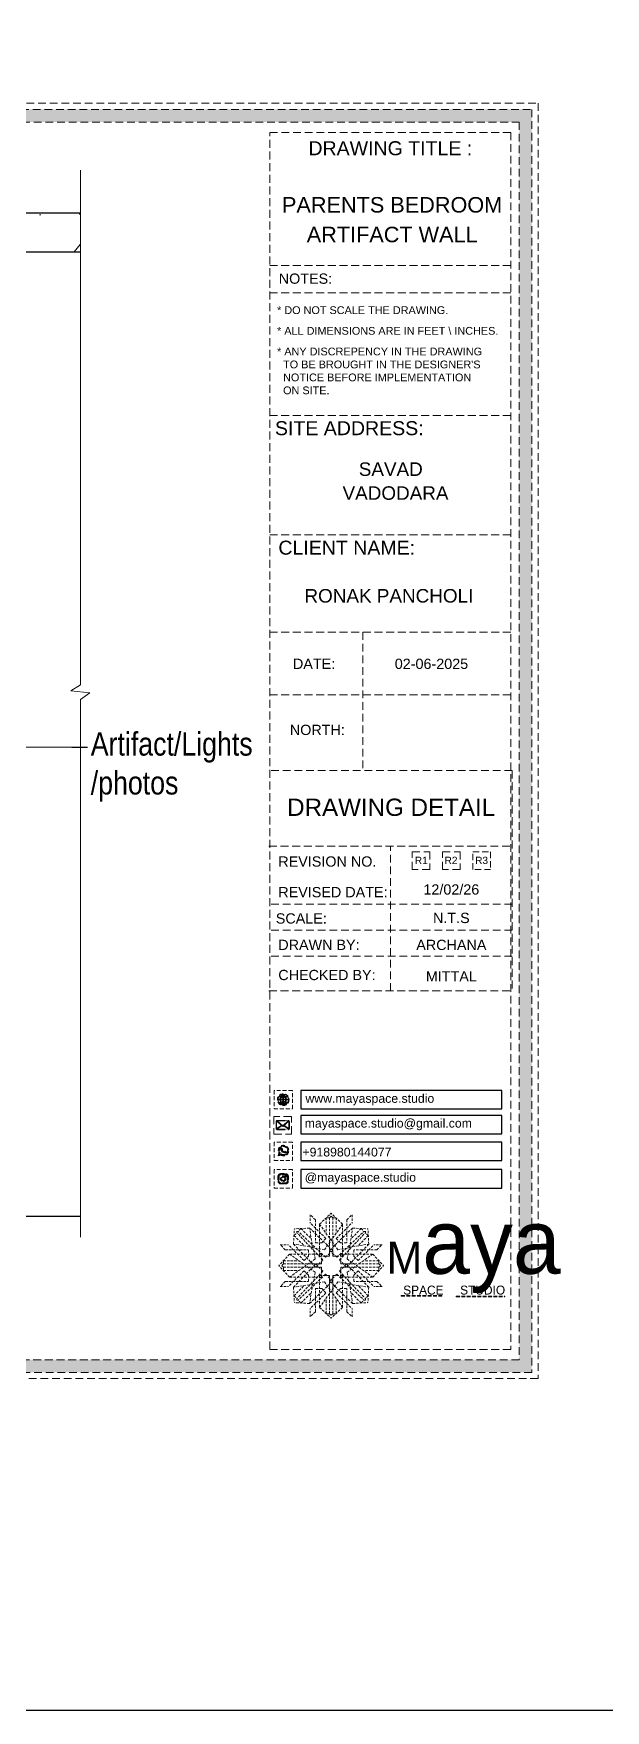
# Model space of a CAD drawing. Header units: millimetres. Extents: x 56222 to 3066687, y -650199 to -121287.
# Drawn here: x 134449.2 to 134522.8, y -184087.1 to -183871.5 of the extents above; entities that cross this region are included whole.
import ezdxf
from ezdxf import colors
from ezdxf.entities.mleader import LeaderData, LeaderLine
from ezdxf.enums import TextEntityAlignment as Align
from ezdxf.math import Vec2, Vec3

# ---------------------------------------------------------------- set-up
doc = ezdxf.new("R2010")
doc.units = ezdxf.units.MM
doc.header["$MEASUREMENT"] = 0
doc.linetypes.add('DASHEDX2', pattern=[1.5, 1, -0.5])
for name, color, linetype, lineweight in [('Dimension', 10, 'DASHEDX2', 20), ('FURNITURE-1', 252, 'Continuous', 13), ('NAME PLATE', 7, 'Continuous', 25), ('SECTION ( SLAB PLine )', 104, 'Continuous', 30), ('Text', 7, 'Continuous', 15), ('XX~SLAB ( BEAM )~ ( DIM )', 7, 'Continuous', 9)]:
    doc.layers.add(name, color=color, linetype=linetype, lineweight=lineweight)
doc.styles.add('Arial', font='arial.ttf')
doc.styles.get("Standard").update_dxf_attribs({"font": 'arial.ttf', "height": 6})
doc.styles.add('style4', font='ARIALN.TTF')

# ---------------------------------------------------------------- blocks, each defined once
blk = doc.blocks.new('FSFSF')
at = {"color": 42, "lineweight": 5, "true_color": 0xe0ac11}
for p, q in [((28593.19, 131.45), (28593.54, 137.71)), ((28599.8, 138.06), (28593.54, 137.71)), ((28596.24, 137.86), (28595.12, 136.69)), ((28596.24, 137.86), (28600.47, 133.65)), ((28601.03, 130), (28599.8, 138.06)), ((28599.8, 138.05), (28608.58, 129.56)), ((28600.03, 143.51), (28600.03, 140.16)), ((28602.15, 141.41), (28600.03, 143.51)), ((28606.47, 133.76), (28600.03, 140.16)), ((28602.15, 141.41), (28602.15, 131.95)), ((28603.86, 139.69), (28608.58, 144.08)), ((28603.86, 126.58), (28603.86, 139.69)), ((28603.86, 139.69), (28608.58, 133.02)), ((28607.9, 142.22), (28606.58, 142.22)), ((28606.58, 142.22), (28606.58, 135.84)), ((28607.9, 142.22), (28608.58, 142.85)), ((28607.9, 142.22), (28607.9, 126.58)), ((28613.31, 139.69), (28608.58, 144.08)), ((28609.27, 142.22), (28608.59, 142.85)), ((28613.31, 139.69), (28608.59, 133.02)), ((28617.37, 138.05), (28608.59, 129.56)), ((28609.27, 142.22), (28609.27, 126.58)), ((28609.27, 142.22), (28610.59, 142.22)), ((28610.59, 142.22), (28610.59, 135.84)), ((28610.7, 133.76), (28617.14, 140.16)), ((28613.31, 126.58), (28613.31, 139.69)), ((28615.02, 141.41), (28617.14, 143.51)), ((28615.02, 141.41), (28615.02, 131.95)), ((28616.14, 130), (28617.37, 138.06)), ((28620.93, 137.86), (28616.7, 133.65)), ((28617.14, 143.51), (28617.14, 140.16)), ((28617.37, 138.06), (28623.63, 137.71)), ((28620.93, 137.86), (28622.05, 136.69)), ((28624, 131.45), (28623.65, 137.71)), ((28587.73, 131.22), (28591.08, 131.22)), ((28589.84, 129.1), (28587.73, 131.22)), ((28597.49, 124.78), (28591.08, 131.22)), ((28593.19, 131.45), (28601.69, 122.67)), ((28601.25, 130.22), (28593.19, 131.45)), ((28593.39, 135), (28594.56, 136.12)), ((28593.39, 135), (28597.6, 130.78)), ((28595.12, 136.69), (28594.53, 136.69)), ((28594.56, 136.12), (28594.56, 136.71)), ((28605.17, 124.98), (28594.56, 136.12)), ((28606.27, 126.08), (28595.12, 136.69)), ((28604.75, 131.95), (28602.15, 131.95)), ((28606.47, 133.76), (28604.75, 131.95)), ((28605.86, 129.18), (28608.58, 133.02)), ((28611.31, 129.18), (28608.59, 133.02)), ((28610.7, 133.76), (28612.42, 131.95)), ((28610.9, 126.08), (28622.05, 136.69)), ((28612.02, 124.98), (28622.62, 136.12)), ((28612.42, 131.95), (28615.02, 131.95)), ((28623.99, 131.45), (28615.5, 122.67)), ((28615.94, 130.22), (28624, 131.45)), ((28623.8, 135), (28619.59, 130.78)), ((28619.7, 124.78), (28626.1, 131.22)), ((28622.05, 136.69), (28622.64, 136.69)), ((28622.62, 136.12), (28622.62, 136.71)), ((28623.8, 135), (28622.62, 136.12)), ((28629.45, 131.22), (28626.1, 131.22)), ((28627.34, 129.1), (28629.45, 131.22)), ((28591.56, 127.39), (28587.17, 122.66)), ((28589.03, 123.35), (28589.03, 124.67)), ((28589.03, 124.67), (28595.4, 124.67)), ((28589.84, 129.1), (28599.29, 129.1)), ((28604.66, 127.39), (28591.56, 127.39)), ((28591.56, 127.39), (28598.23, 122.67)), ((28597.49, 124.78), (28599.29, 126.5)), ((28602.07, 125.39), (28598.23, 122.67)), ((28599.29, 126.5), (28599.29, 129.1)), ((28605.86, 129.18), (28601.03, 130)), ((28602.07, 125.39), (28601.25, 130.22)), ((28605.17, 124.98), (28602.97, 122.67)), ((28603.68, 126.54), (28603.68, 127.39)), ((28604.66, 126.54), (28603.68, 126.54)), ((28604.71, 127.57), (28603.86, 127.57)), ((28607.9, 126.58), (28603.86, 126.58)), ((28604.66, 123.35), (28604.66, 127.39)), ((28604.7, 126.58), (28604.71, 127.57)), ((28606.27, 126.08), (28608.58, 128.27)), ((28607.9, 128.92), (28608.58, 129.56)), ((28607.9, 128.92), (28608.58, 128.27)), ((28609.27, 128.92), (28608.59, 129.56)), ((28609.27, 128.92), (28608.59, 128.27)), ((28610.9, 126.08), (28608.59, 128.27)), ((28609.27, 126.58), (28613.31, 126.58)), ((28611.31, 129.18), (28616.14, 130)), ((28612.02, 124.98), (28614.21, 122.67)), ((28612.46, 126.58), (28612.46, 127.57)), ((28612.46, 127.57), (28613.31, 127.57)), ((28612.52, 123.35), (28612.52, 127.39)), ((28612.52, 127.39), (28625.63, 127.39)), ((28612.52, 126.54), (28613.51, 126.54)), ((28613.51, 126.54), (28613.51, 127.39)), ((28615.12, 125.39), (28615.94, 130.22)), ((28615.12, 125.39), (28618.96, 122.67)), ((28627.34, 129.1), (28617.89, 129.1)), ((28617.89, 126.5), (28617.89, 129.1)), ((28619.7, 124.78), (28617.89, 126.5)), ((28625.63, 127.39), (28618.96, 122.67)), ((28628.16, 124.67), (28621.78, 124.67)), ((28625.63, 127.39), (28630.02, 122.66)), ((28628.16, 123.35), (28628.16, 124.67)), ((28591.56, 117.94), (28587.17, 122.66)), ((28589.03, 123.35), (28588.4, 122.67)), ((28589.03, 121.98), (28588.4, 122.65)), ((28589.03, 123.35), (28604.66, 123.35)), ((28589.03, 121.98), (28604.66, 121.98)), ((28589.03, 121.98), (28589.03, 120.66)), ((28589.03, 120.66), (28595.4, 120.66)), ((28597.49, 120.54), (28591.08, 114.11)), ((28591.56, 117.94), (28598.23, 122.65)), ((28604.66, 117.94), (28591.56, 117.94)), ((28593.19, 113.88), (28601.69, 122.65)), ((28605.17, 120.35), (28594.56, 109.2)), ((28606.27, 119.15), (28595.12, 108.54)), ((28597.49, 120.54), (28599.29, 118.83)), ((28602.07, 119.94), (28598.23, 122.65)), ((28599.29, 118.83), (28599.29, 116.23)), ((28602.07, 119.94), (28601.25, 115.1)), ((28602.33, 123.35), (28601.69, 122.67)), ((28602.33, 121.98), (28601.69, 122.65)), ((28602.33, 123.35), (28602.97, 122.67)), ((28602.33, 121.98), (28602.97, 122.65)), ((28605.17, 120.35), (28602.97, 122.65)), ((28604.66, 118.78), (28603.68, 118.78)), ((28603.68, 118.78), (28603.68, 117.94)), ((28607.9, 118.65), (28603.86, 118.65)), ((28603.86, 118.65), (28603.86, 105.54)), ((28604.71, 117.66), (28603.86, 117.66)), ((28604.66, 121.98), (28604.66, 117.94)), ((28604.7, 118.65), (28604.71, 117.66)), ((28606.27, 119.15), (28608.58, 116.96)), ((28607.9, 103.01), (28607.9, 118.65)), ((28607.9, 116.31), (28608.58, 116.96)), ((28610.9, 119.15), (28608.59, 116.96)), ((28609.27, 116.31), (28608.59, 116.96)), ((28609.27, 118.65), (28613.31, 118.65)), ((28609.27, 103.01), (28609.27, 118.65)), ((28610.9, 119.15), (28622.05, 108.54)), ((28612.02, 120.35), (28614.21, 122.65)), ((28612.02, 120.35), (28622.62, 109.2)), ((28612.46, 118.65), (28612.46, 117.66)), ((28612.46, 117.66), (28613.31, 117.66)), ((28628.16, 123.35), (28612.52, 123.35)), ((28612.52, 121.98), (28612.52, 117.94)), ((28628.16, 121.98), (28612.52, 121.98)), ((28612.52, 118.78), (28613.51, 118.78)), ((28612.52, 117.94), (28625.63, 117.94)), ((28613.31, 118.65), (28613.31, 105.54)), ((28613.51, 118.78), (28613.51, 117.94)), ((28614.85, 123.35), (28614.21, 122.67)), ((28614.85, 121.98), (28614.21, 122.65)), ((28614.85, 123.35), (28615.5, 122.67)), ((28614.85, 121.98), (28615.5, 122.65)), ((28615.12, 119.94), (28618.96, 122.65)), ((28615.12, 119.94), (28615.94, 115.1)), ((28623.99, 113.88), (28615.5, 122.65)), ((28619.7, 120.54), (28617.89, 118.83)), ((28617.89, 118.83), (28617.89, 116.23)), ((28625.63, 117.94), (28618.96, 122.65)), ((28619.7, 120.54), (28626.1, 114.11)), ((28628.16, 120.66), (28621.78, 120.66)), ((28625.63, 117.94), (28630.02, 122.66)), ((28628.16, 123.35), (28628.78, 122.67)), ((28628.16, 121.98), (28628.78, 122.65)), ((28628.16, 121.98), (28628.16, 120.66)), ((28589.84, 116.23), (28587.73, 114.11)), ((28587.73, 114.11), (28591.08, 114.11)), ((28589.84, 116.23), (28599.29, 116.23)), ((28601.25, 115.1), (28593.19, 113.87)), ((28593.19, 113.87), (28593.54, 107.62)), ((28593.39, 110.32), (28597.6, 114.55)), ((28593.39, 110.32), (28594.56, 109.2)), ((28596.24, 107.37), (28600.47, 111.58)), ((28599.8, 107.17), (28608.58, 115.67)), ((28601.03, 115.23), (28599.8, 107.17)), ((28606.47, 111.47), (28600.03, 105.07)), ((28605.86, 116.05), (28601.03, 115.23)), ((28602.15, 103.82), (28602.15, 113.27)), ((28604.75, 113.27), (28602.15, 113.27)), ((28603.86, 105.54), (28608.58, 112.21)), ((28606.47, 111.47), (28604.75, 113.27)), ((28605.86, 116.05), (28608.58, 112.21)), ((28607.9, 116.31), (28608.58, 115.67)), ((28609.27, 116.31), (28608.59, 115.67)), ((28611.31, 116.05), (28608.59, 112.21)), ((28617.37, 107.17), (28608.59, 115.67)), ((28613.31, 105.54), (28608.59, 112.21)), ((28610.7, 111.47), (28612.42, 113.27)), ((28610.7, 111.47), (28617.14, 105.07)), ((28611.31, 116.05), (28616.14, 115.23)), ((28612.42, 113.27), (28615.02, 113.27)), ((28615.02, 103.82), (28615.02, 113.27)), ((28615.94, 115.1), (28624, 113.87)), ((28616.14, 115.23), (28617.37, 107.17)), ((28620.93, 107.37), (28616.7, 111.58)), ((28627.34, 116.23), (28617.89, 116.23)), ((28623.8, 110.32), (28619.59, 114.55)), ((28623.8, 110.32), (28622.62, 109.2)), ((28624, 113.87), (28623.65, 107.62)), ((28629.45, 114.11), (28626.1, 114.11)), ((28627.34, 116.23), (28629.45, 114.11)), ((28599.8, 107.17), (28593.54, 107.52)), ((28595.12, 108.54), (28594.53, 108.54)), ((28594.56, 109.2), (28594.56, 108.61)), ((28596.24, 107.37), (28595.12, 108.54)), ((28600.03, 101.71), (28600.03, 105.07)), ((28602.15, 103.82), (28600.03, 101.71)), ((28603.86, 105.54), (28608.58, 101.15)), ((28606.58, 103.01), (28606.58, 109.38)), ((28607.9, 103.01), (28606.58, 103.01)), ((28607.9, 103.01), (28608.58, 102.38)), ((28613.31, 105.54), (28608.58, 101.15)), ((28609.27, 103.01), (28608.59, 102.38)), ((28609.27, 103.01), (28610.59, 103.01)), ((28610.59, 103.01), (28610.59, 109.38)), ((28615.02, 103.82), (28617.14, 101.71)), ((28617.14, 101.71), (28617.14, 105.07)), ((28617.37, 107.17), (28623.63, 107.52)), ((28620.93, 107.37), (28622.05, 108.54)), ((28622.05, 108.54), (28622.64, 108.54)), ((28622.62, 109.2), (28622.62, 108.61))]:
    blk.add_line(p, q, dxfattribs=at)
blk = doc.blocks.new('hgwg')
at = {"layer": 'Dimension', "true_color": 0xd39e00}
h = blk.add_hatch(color=42, dxfattribs=at)
h.dxf.hatch_style = 1
h.paths.add_polyline_path([(27505.71, 45.05), (27494.27, 45.05), (27494.27, 44.9), (27505.71, 44.9)])
h = blk.add_hatch(color=42, dxfattribs=at)
h.dxf.hatch_style = 1
h.paths.add_polyline_path([(27523.3, 44.9), (27509.68, 44.9), (27509.68, 44.75), (27523.3, 44.75)])
at = {"layer": 'Dimension', "color": 42, "true_color": 0xd39e00}
for p, q in [((27494.27, 45.05), (27505.71, 45.05)), ((27494.27, 44.9), (27494.27, 45.05)), ((27494.27, 44.9), (27505.71, 44.9)), ((27505.71, 45.05), (27505.71, 44.9)), ((27509.68, 44.9), (27523.3, 44.9)), ((27509.68, 44.9), (27509.68, 44.75)), ((27509.68, 44.75), (27523.3, 44.75)), ((27523.3, 44.75), (27523.3, 44.9))]:
    blk.add_line(p, q, dxfattribs=at)
at = {"layer": 'Dimension', "color": 42, "true_color": 0xd39e00, "attachment_point": 1}
for s, width, insert, char_height in [('{\\fCinzel|b0|i0|c0|p2;\\H1.5x;M\\fAmsterdam One|b0|i0|c0|p2;\\H2x;aya}', 85.3277, (27490.17, 69.17), 6), ('{\\fCinzel|b0|i0|c0|p0;SPACE     STUDIO}', 66.129, (27494.83, 47.86), 2.5)]:
    blk.add_mtext_dynamic_manual_height_columns(s, width=width, gutter_width=30, heights=[0], dxfattribs=dict(at, insert=insert, char_height=char_height))
blk = doc.blocks.new('aggerg')
at = {"layer": 'Dimension', "color": 42, "true_color": 0xd39e00}
blk.add_lwpolyline([(-1.41, 1.41), (1.41, 1.41), (1.41, -1.41), (-1.41, -1.41)], close=True, dxfattribs=at)
at = {"layer": 'NAME PLATE', "lineweight": 0, "insert": (-0.03, 0.62), "char_height": 1.151, "width": 2.2458, "attachment_point": 2, "style": 'Arial'}
blk.add_mtext('R3', dxfattribs=at)
blk = doc.blocks.new('QEGW4TG')
at = {"layer": 'Dimension', "true_color": 0x000000}
h = blk.add_hatch(color=18, dxfattribs=at)
h.dxf.hatch_style = 1
h.paths.add_polyline_path([(2.69, 1.93, 0.170513), (2.95, 1.97, 0.190337), (3.11, 2.18, 0.466684), (3.03, 2.29), (2.79, 2.37, 0.273721), (2.69, 2.34, 0.040749), (2.63, 2.27, -0.441282), (2.53, 2.25, -0.11828), (2.06, 2.64, -0.441282), (2.07, 2.74, 0.040749), (2.13, 2.81, 0.290083), (2.14, 2.92), (2.01, 3.18, 0.316231), (1.91, 3.2, 0.190337), (1.73, 3, 0.170513), (1.72, 2.74, 0.252784)], flags=0)
h.paths.add_polyline_path([(1.19, 1.98), (1.03, 1.3, 0.550912), (1.11, 1.23), (1.75, 1.39, 6.344125)])
h.paths.add_polyline_path([(1.81, 1.7), (1.4, 1.6), (1.5, 2.03, -9.071339)], flags=16)
h.paths.add_polyline_path([(2.95, 1.97, -0.203224), (2.64, 1.94, -0.231509), (1.75, 2.69, -0.209023), (1.73, 3, -0.17811), (1.89, 3.19, -0.370089), (2.01, 3.18), (2.17, 2.86, -0.071517), (2.06, 2.73, 0.321676), (2.05, 2.65, 0.126524), (2.55, 2.24, 0.312216), (2.62, 2.26, -0.041087), (2.68, 2.34, -0.290673), (2.79, 2.37), (3.13, 2.26, -0.24764)], flags=0)
h = blk.add_hatch(color=18, dxfattribs=at)
h.dxf.hatch_style = 1
h.paths.add_polyline_path([(2.69, 2.34, 0.040749), (2.63, 2.27, -0.441282), (2.53, 2.25, -0.11828), (2.06, 2.64, -0.441282), (2.07, 2.74, 0.040749), (2.13, 2.81, 0.290083), (2.14, 2.92), (2.01, 3.18, 0.316231), (1.91, 3.2, 0.190337), (1.73, 3, 0.170513), (1.72, 2.74, 0.252784), (2.69, 1.93, 0.170513), (2.95, 1.97, 0.190337), (3.11, 2.18, 0.466684), (3.03, 2.29), (2.79, 2.37, 0.273721)])
for p, q in [((1.19, 1.98), (1.03, 1.3)), ((1.1, 1.23), (1.75, 1.39)), ((1.5, 2.03), (1.4, 1.6)), ((1.4, 1.6), (1.81, 1.7)), ((2.01, 3.18), (2.14, 2.92)), ((3.07, 2.28), (2.8, 2.36))]:
    blk.add_line(p, q)
blk.add_lwpolyline([(0, 0), (4.68, 0), (4.68, 4.68), (0, 4.68)], close=True)
for centre, radius, start, end in [((1.09, 1.29), 0.0598, 164.8483, 282.1458), ((2.39, 2.56), 1.34, 241.4727, 205.6422), ((2.39, 2.56), 1.04, 235.9962, 210.8333), ((2.09, 2.87), 0.39, 159.7007, 198.4072), ((2.96, 3.23), 1.33, 201.4218, 258.1669), ((2.07, 2.87), 0.364, 118.9685, 159.3648), ((1.94, 3.12), 0.0896, 41.8985, 123.1344), ((2.11, 2.68), 0.066, 135.9932, 224.8892), ((1.67, 3.16), 0.586, 312.4617, 321.8728), ((3.12, 3.42), 1.31, 216.5455, 243.5279), ((2.05, 2.87), 0.104, 320.3924, 28.6971), ((2.57, 2.3), 0.066, 234.2482, 323.1441), ((3.11, 1.94), 0.586, 137.2645, 146.6756), ((2.76, 2.27), 0.104, 70.4402, 138.745), ((2.75, 2.31), 0.39, 260.7301, 299.4366), ((2.76, 2.29), 0.364, 299.7725, 340.1688), ((3.03, 2.2), 0.0896, 336.0029, 57.2388)]:
    blk.add_arc(centre, radius, start, end)
blk = doc.blocks.new('ASGERG')
at = {"layer": 'Dimension', "true_color": 0x000000}
h = blk.add_hatch(color=18, dxfattribs=at)
h.dxf.hatch_style = 1
h.paths.add_polyline_path([(0.99, 1.7, 0.402382), (1.83, 1.03), (2.96, 1.03, 0.353872), (3.66, 1.7), (3.66, 2.99, 0.402382), (2.83, 3.67), (1.69, 3.67, 0.353872), (0.99, 2.99)])
h.paths.add_polyline_path([(1.27, 2.85, -0.426145), (1.72, 3.4), (2.85, 3.4, -0.402382), (3.38, 2.97), (3.38, 1.85, -0.426145), (2.94, 1.3), (1.8, 1.3, -0.402382), (1.27, 1.72)], flags=16)
h.paths.add_polyline_path([(3.02, 2.35, -1), (1.64, 2.35, -1)], flags=0)
h.paths.add_polyline_path([(2.74, 2.35, -1), (1.92, 2.35, -1)], flags=0)
h.paths.add_polyline_path([(3.19, 3.02, -1), (2.86, 3.02, -1)], flags=0)
h.paths.add_polyline_path([(1.64, 2.35, 1), (3.02, 2.35, 1)], flags=0)
h = blk.add_hatch(color=18, dxfattribs=at)
h.dxf.hatch_style = 1
h.paths.add_polyline_path([(1.64, 2.35, 1), (3.02, 2.35, 1)])
h.paths.add_polyline_path([(2.74, 2.35, -1), (1.92, 2.35, -1)], flags=16)
h = blk.add_hatch(color=18, dxfattribs=at)
h.dxf.hatch_style = 1
h.paths.add_polyline_path([(3.19, 3.02, 1), (2.86, 3.02, 1)])
for p, q in [((0.99, 2.99), (0.99, 1.7)), ((1.27, 2.97), (1.27, 1.72)), ((1.69, 3.67), (2.96, 3.67)), ((1.69, 1.03), (2.96, 1.03)), ((2.94, 3.4), (1.72, 3.4)), ((2.94, 1.3), (1.72, 1.3)), ((3.38, 2.97), (3.38, 1.72)), ((3.66, 2.99), (3.66, 1.7))]:
    blk.add_line(p, q)
blk.add_lwpolyline([(0, 0), (4.68, 0), (4.68, 4.68), (0, 4.68)], close=True)
for centre, radius in [((2.33, 2.35), 0.694), ((2.33, 2.35), 0.414), ((3.02, 3.02), 0.168)]:
    blk.add_circle(centre, radius)
for centre, radius, start, end in [((1.76, 2.89), 0.778, 94.8631, 172.8127), ((1.76, 1.8), 0.778, 187.1873, 265.1369), ((1.76, 2.91), 0.491, 94.8631, 172.8127), ((1.76, 1.78), 0.491, 187.1873, 265.1369), ((2.9, 2.91), 0.491, 7.1873, 85.1369), ((2.9, 1.78), 0.491, 274.8631, 352.8127), ((2.89, 2.89), 0.778, 7.1873, 85.1369), ((2.89, 1.8), 0.778, 274.8631, 352.8127)]:
    blk.add_arc(centre, radius, start, end)
blk = doc.blocks.new('DTGWEGEARG')
at = {"layer": 'Dimension', "true_color": 0x000000}
h = blk.add_hatch(color=18, dxfattribs=at)
h.dxf.hatch_style = 1
h.paths.add_polyline_path([(3.83, 2.34, 1), (0.85, 2.34, 1)])
h.paths.add_polyline_path([(2.51, 1.01, 0.105795), (2.96, 1.58, -0.055205), (3.3, 1.41, -0.169822)], flags=16)
h.paths.add_polyline_path([(2.41, 1.12), (2.41, 1.69, -0.058279), (2.81, 1.63, -0.103353)], flags=16)
h.paths.add_polyline_path([(2.26, 1.13, -0.101741), (1.87, 1.63, -0.057171), (2.26, 1.69)], flags=16)
h.paths.add_polyline_path([(2.17, 1.01, -0.169822), (1.38, 1.41, -0.055205), (1.72, 1.58, 0.105795)], flags=16)
h.paths.add_polyline_path([(3.02, 1.72, 0.081336), (3.13, 2.27), (3.68, 2.27, -0.152069), (3.4, 1.52, 0.05687)], flags=16)
h.paths.add_polyline_path([(2.87, 1.77, 0.061945), (2.41, 1.84), (2.41, 2.27), (2.98, 2.27, -0.081344)], flags=16)
h.paths.add_polyline_path([(2.26, 1.84, 0.060923), (1.8, 1.77, -0.081344), (1.7, 2.27), (2.26, 2.27)], flags=16)
h.paths.add_polyline_path([(1.66, 1.72, 0.05687), (1.28, 1.52, -0.152069), (1, 2.27), (1.55, 2.27, 0.081336)], flags=16)
h.paths.add_polyline_path([(2.41, 2.42), (2.41, 2.83, 0.061945), (2.87, 2.91, -0.080009), (2.98, 2.42)], flags=16)
h.paths.add_polyline_path([(3.13, 2.42, 0.080116), (3.02, 2.96, 0.05687), (3.4, 3.16, 0.028258), (3.3, 3.27, -0.055205), (2.96, 3.1, 0.105795), (2.51, 3.67, -0.36029), (3.68, 2.42)], flags=16)
h.paths.add_polyline_path([(2.26, 2.42), (1.7, 2.42, -0.080009), (1.8, 2.91, 0.060923), (2.26, 2.84)], flags=16)
h.paths.add_polyline_path([(1.55, 2.42), (1, 2.42, -0.150466), (1.28, 3.16, 0.05687), (1.66, 2.96, 0.080116)], flags=16)
h.paths.add_polyline_path([(2.41, 2.98), (2.41, 3.56, -0.103353), (2.81, 3.05, -0.058279)], flags=16)
h.paths.add_polyline_path([(2.26, 2.99, -0.057171), (1.87, 3.05, -0.101741), (2.26, 3.55)], flags=16)
h.paths.add_polyline_path([(1.72, 3.1, -0.055205), (1.38, 3.27, -0.169822), (2.17, 3.67, 0.105795)], flags=16)
blk.add_lwpolyline([(0, 0), (4.68, 0), (4.68, 4.68), (0, 4.68)], close=True)
at = {"layer": 'Dimension', "color": 18, "true_color": 0x000000}
for p, q in [((1, 2.42), (1.55, 2.42)), ((1, 2.27), (1.55, 2.27)), ((1.7, 2.42), (2.26, 2.42)), ((1.7, 2.27), (2.26, 2.27)), ((2.26, 3.55), (2.26, 2.99)), ((2.26, 2.84), (2.26, 2.42)), ((2.26, 2.27), (2.26, 1.84)), ((2.26, 1.69), (2.26, 1.13)), ((2.41, 3.56), (2.41, 2.98)), ((2.41, 2.83), (2.41, 2.42)), ((2.41, 2.42), (2.98, 2.42)), ((2.41, 2.27), (2.98, 2.27)), ((2.41, 2.27), (2.41, 1.84)), ((2.41, 1.69), (2.41, 1.12)), ((3.13, 2.42), (3.68, 2.42)), ((3.13, 2.27), (3.68, 2.27))]:
    blk.add_line(p, q, dxfattribs=at)
blk.add_circle((2.34, 2.34), 1.49, dxfattribs=at)
for centre, radius, start, end in [((2.34, 2.34), 1.34, 142.3819, 176.6093), ((2.34, 2.34), 1.34, 183.0315, 217.6181), ((2.34, 4.74), 1.9, 236.1399, 249.1595), ((2.34, -0.06), 1.9, 110.8405, 123.8601), ((2.34, 2.34), 1.34, 97.3549, 135.9073), ((2.34, 4.74), 1.75, 236.7417, 249.3811), ((2.34, -0.06), 1.75, 110.6189, 123.2583), ((2.34, 2.34), 1.34, 224.0927, 262.6451), ((3.28, 2.34), 1.73, 159.0567, 177.3789), ((3.28, 2.34), 1.73, 182.3435, 200.9433), ((3.28, 2.34), 1.58, 158.8325, 177.1302), ((3.28, 2.34), 1.58, 182.5658, 201.1675), ((3.28, 2.34), 1.73, 129.9301, 154.0867), ((3.28, 2.34), 1.73, 205.9133, 230.0699), ((2.34, 4.74), 1.9, 253.6799, 267.6253), ((2.34, -0.06), 1.9, 92.3747, 106.3201), ((3.28, 2.34), 1.58, 130.1073, 153.3446), ((2.34, 4.74), 1.75, 254.3336, 267.422), ((2.34, -0.06), 1.75, 92.578, 105.6664), ((3.28, 2.34), 1.58, 206.6554, 229.8927), ((1.4, 2.34), 1.58, 26.6554, 50.2584), ((2.34, 4.74), 1.75, 272.3248, 285.6664), ((2.34, 4.74), 1.9, 272.1415, 286.3201), ((2.34, -0.06), 1.9, 73.6799, 87.8585), ((2.34, -0.06), 1.75, 74.3336, 87.6752), ((1.4, 2.34), 1.58, 309.7416, 333.3446), ((2.34, 2.34), 1.34, 3.3907, 82.6451), ((1.4, 2.34), 1.73, 25.9133, 50.0699), ((1.4, 2.34), 1.73, 309.9301, 334.0867), ((2.34, 2.34), 1.34, 277.3549, 315.9073), ((1.4, 2.34), 1.58, 2.8698, 21.1675), ((1.4, 2.34), 1.58, 338.8325, 357.4342), ((2.34, 4.74), 1.75, 290.6189, 303.2583), ((2.34, -0.06), 1.75, 56.7417, 69.3811), ((2.34, 4.74), 1.9, 290.8405, 303.8601), ((1.4, 2.34), 1.73, 2.6211, 20.9433), ((1.4, 2.34), 1.73, 339.0567, 357.6565), ((2.34, -0.06), 1.9, 56.1399, 69.1595), ((2.34, 2.34), 1.34, 322.3819, 356.9685)]:
    blk.add_arc(centre, radius, start, end, dxfattribs=at)

msp = doc.modelspace()

# ---------------------------------------------------------------- hatches: boundary and pattern name
at = {"layer": 'Dimension', "true_color": 0xd39e00}
h = msp.add_hatch(color=42, dxfattribs=at)
h.paths.add_polyline_path([(134282.648, -183881.283), (134282.648, -184043.648), (134513.321, -184043.648), (134513.321, -183881.283)])
h.paths.add_polyline_path([(134284.267, -183882.902), (134511.702, -183882.902), (134511.702, -184042.029), (134284.267, -184042.029)], flags=16)
at = {"layer": 'Dimension', "true_color": 0x000000}
h = msp.add_hatch(color=18, dxfattribs=at)
h.dxf.hatch_style = 1
h.paths.add_polyline_path([(134481.965, -184012.456, 0.4142136), (134482.137, -184012.284), (134482.137, -184011.425, 0.4142136), (134481.965, -184011.253), (134480.599, -184011.253, 0.4142136), (134480.427, -184011.425), (134480.427, -184012.284, 0.4142136), (134480.599, -184012.456)])
h.paths.add_polyline_path([(134481.409, -184011.938), (134482.041, -184012.36, -0.1989124), (134481.965, -184012.392), (134480.599, -184012.392, -0.1989124), (134480.523, -184012.36), (134481.155, -184011.938), (134481.282, -184012.057)], flags=16)
h.paths.add_polyline_path([(134481.282, -184011.969), (134480.587, -184011.318, -0.0287833), (134480.599, -184011.317), (134481.965, -184011.317, -0.0287833), (134481.977, -184011.318)], flags=16)
h.paths.add_polyline_path([(134481.457, -184011.893), (134482.04, -184011.348, -0.2024819), (134482.072, -184011.425), (134482.072, -184012.284, -0.043076), (134482.071, -184012.303)], flags=16)
h.paths.add_polyline_path([(134481.107, -184011.893), (134480.493, -184012.303, -0.043076), (134480.492, -184012.284), (134480.492, -184011.425, -0.2024819), (134480.524, -184011.348)], flags=16)
at = {"layer": 'FURNITURE-1', "lineweight": 18, "true_color": 0xc7c8ca}
h = msp.add_hatch(dxfattribs=at)
h.set_pattern_fill('AR-CONC', color=9, scale=2)
h.set_pattern_definition([(50, (192.287, -431.528), (14.34520365, -1.2550427), [1.5, -16.5]), (355, (192.287, -431.528), (-2.7750267, 15.0438427), [1.2, -13.2]), (100.4514445, (193.482, -431.633), (11.5701769, 13.7887998), [1.2748038, -14.0228422]), (46.1842, (192.287, -427.528), (21.3448266, -3.3103856), [2.25, -24.75]), (96.635635, (194.065, -427.804), (18.693239, 19.482372), [1.9122068, -21.0342752]), (351.184164, (192.287, -427.528), (18.693239, 19.482372), [1.8, -19.8]), (21, (194.287, -428.528), (11.93814104, -8.0523778), [1.5, -16.5]), (326, (194.287, -428.528), (4.8663066, 14.5030009), [1.2, -13.2]), (71.451445, (195.282, -429.2), (16.8044475, 6.45062306), [1.2748038, -14.0228422]), (37.5, (192.2867, -431.5283), (0.24319711, 6.65787708), [0, -13.04, 0, -13.4, 0, -13.25]), (7.5, (192.287, -431.528), (5.26139075, 7.88823424), [0, -7.64, 0, -12.74, 0, -5.05]), (327.5, (187.8267, -431.5283), (10.67644872, -0.45109743), [0, -5, 0, -15.6, 0, -20.7]), (317.5, (185.827, -431.528), (11.6637234, 2.00209965), [0, -6.5, 0, -10.36, 0, -14.7])])
h.paths.add_polyline_path([(134455.286, -183894.573), (134300.521, -183894.573), (134300.521, -183899.573), (134455.286, -183899.573)])

# ---------------------------------------------------------------- linework, layer by layer
at = {"color": 18, "true_color": 0x000000, "elevation": 0.119}
for points in [[(134483.624, -184009.764), (134509.47, -184009.764), (134509.47, -184007.402), (134483.624, -184007.402)], [(134483.624, -184012.988), (134509.47, -184012.988), (134509.47, -184010.626), (134483.624, -184010.626)], [(134483.636, -184016.427), (134509.47, -184016.427), (134509.47, -184014.065), (134483.636, -184014.065)], [(134483.624, -184019.949), (134509.47, -184019.949), (134509.47, -184017.586), (134483.624, -184017.586)]]:
    msp.add_lwpolyline(points, close=True, dxfattribs=at)
at = {"layer": 'Dimension', "color": 42, "true_color": 0xd39e00}
for p, q in [((134510.606, -183901.361, 0.119), (134479.611, -183901.361, 0.119)), ((134510.606, -183904.853, 0.119), (134479.611, -183904.853, 0.119)), ((134510.606, -183920.606, 0.119), (134479.611, -183920.606, 0.119)), ((134510.606, -183935.97, 0.119), (134479.611, -183935.97, 0.119)), ((134510.606, -183948.488, 0.119), (134479.611, -183948.488, 0.119)), ((134491.603, -183948.488, 0.119), (134491.603, -183966.283, 0.119)), ((134510.606, -183956.543, 0.119), (134479.611, -183956.543, 0.119)), ((134510.794, -183966.283, 0.119), (134479.515, -183966.283, 0.119)), ((134510.794, -183966.283, 0.119), (134510.794, -183994.614, 0.119)), ((134479.515, -183975.996, 0.119), (134510.794, -183975.996, 0.119)), ((134495.155, -183994.614, 0.119), (134495.155, -183975.996, 0.119)), ((134510.794, -183983.443, 0.119), (134479.515, -183983.443, 0.119)), ((134510.794, -183986.797, 0.119), (134479.515, -183986.797, 0.119)), ((134510.794, -183990.151, 0.119), (134479.515, -183990.151, 0.119)), ((134479.515, -183994.614, 0.119), (134510.794, -183994.614, 0.119))]:
    msp.add_line(p, q, dxfattribs=at)
at = {"layer": 'Dimension', "color": 18, "true_color": 0x000000}
for p, q in [((134480.427, -184011.425, 0.119), (134480.427, -184012.284, 0.119)), ((134480.492, -184011.425, 0.119), (134480.492, -184012.284, 0.119)), ((134480.493, -184012.303, 0.119), (134481.107, -184011.893, 0.119)), ((134480.523, -184012.36, 0.119), (134481.155, -184011.938, 0.119)), ((134480.524, -184011.348, 0.119), (134481.107, -184011.893, 0.119)), ((134480.587, -184011.318, 0.119), (134481.282, -184011.969, 0.119)), ((134480.599, -184011.253, 0.119), (134481.965, -184011.253, 0.119)), ((134480.599, -184011.317, 0.119), (134481.965, -184011.317, 0.119)), ((134480.599, -184012.392, 0.119), (134481.965, -184012.392, 0.119)), ((134480.599, -184012.456, 0.119), (134481.965, -184012.456, 0.119)), ((134481.155, -184011.938, 0.119), (134481.282, -184012.057, 0.119)), ((134481.282, -184011.969, 0.119), (134481.977, -184011.318, 0.119)), ((134481.282, -184012.057, 0.119), (134481.409, -184011.938, 0.119)), ((134482.041, -184012.36, 0.119), (134481.409, -184011.938, 0.119)), ((134481.457, -184011.893, 0.119), (134482.04, -184011.348, 0.119)), ((134482.071, -184012.303, 0.119), (134481.457, -184011.893, 0.119)), ((134482.072, -184011.425, 0.119), (134482.072, -184012.284, 0.119)), ((134482.137, -184011.425, 0.119), (134482.137, -184012.284, 0.119))]:
    msp.add_line(p, q, dxfattribs=at)
at = {"layer": 'Dimension', "color": 42, "true_color": 0xd39e00, "elevation": 0.119}
for points in [[(134281.839, -183880.473), (134514.131, -183880.473), (134514.131, -184044.457), (134281.839, -184044.457)], [(134282.648, -183881.283), (134513.321, -183881.283), (134513.321, -184043.648), (134282.648, -184043.648)], [(134284.267, -183882.902), (134511.702, -183882.902), (134511.702, -184042.029), (134284.267, -184042.029)], [(134479.611, -184040.697), (134479.611, -183884.234), (134510.606, -183884.234), (134510.606, -184040.697)], [(134497.923, -183976.717), (134500.206, -183976.717), (134500.206, -183978.999), (134497.923, -183978.999)], [(134501.833, -183976.717), (134504.116, -183976.717), (134504.116, -183978.999), (134501.833, -183978.999)]]:
    msp.add_lwpolyline(points, close=True, dxfattribs=at)
at = {"layer": 'Dimension', "elevation": 0.119}
msp.add_lwpolyline([(134480.158, -184013.006), (134482.404, -184013.006), (134482.404, -184010.759), (134480.158, -184010.759)], close=True, dxfattribs=at)
at = {"layer": 'Dimension', "color": 18, "true_color": 0x000000}
for centre, radius, start, end in [((134480.599, -184011.425, 0.119), 0.172, 90, 180), ((134480.599, -184012.284, 0.119), 0.172, 180, 270), ((134480.599, -184011.425, 0.119), 0.107, 134.21354, 180), ((134480.599, -184012.284, 0.119), 0.107, 180, 189.86619), ((134480.599, -184012.284, 0.119), 0.107, 224.99995, 270), ((134480.599, -184011.425, 0.119), 0.107, 90, 96.59481), ((134481.965, -184011.425, 0.119), 0.172, 0, 90), ((134481.965, -184011.425, 0.119), 0.107, 83.40519, 90), ((134481.965, -184012.284, 0.119), 0.172, 270, 0), ((134481.965, -184012.284, 0.119), 0.107, 270, 315.00005), ((134481.965, -184011.425, 0.119), 0.107, 0, 45.78646), ((134481.965, -184012.284, 0.119), 0.107, 350.13381, 0)]:
    msp.add_arc(centre, radius, start, end, dxfattribs=at)
at = {"layer": 'SECTION ( SLAB PLine )', "color": 1}
for p, q in [((134300.521, -183894.573), (134455.286, -183894.573)), ((134300.521, -183899.573), (134455.286, -183899.573)), ((134300.521, -184023.573), (134455.286, -184023.573))]:
    msp.add_line(p, q, dxfattribs=at)
at = {"layer": 'Text', "color": 251, "linetype": 'Continuous', "lineweight": 0, "true_color": 0x636466}
msp.add_lwpolyline([(134455.286, -183889.077), (134455.286, -183955.263), (134454.025, -183956.043), (134456.459, -183956.293), (134455.286, -183957.13), (134455.286, -184026.259)], dxfattribs=at)
at = {"layer": 'XX~SLAB ( BEAM )~ ( DIM )', "color": 3, "lineweight": 30}
msp.add_lwpolyline([(133742.493, -183380.928), (135103.431, -183380.928), (135103.431, -184087.118), (133742.493, -184087.118)], close=True, dxfattribs=at)

# ---------------------------------------------------------------- block references
at = {"layer": 'Dimension', "xscale": 0.5049933623147335, "yscale": 0.5049933623147335, "zscale": 0.5049933623147335}
msp.add_blockref('DTGWEGEARG', (134480.17, -184009.764, 0.119), dxfattribs=at)
at = {"layer": 'Dimension', "color": 42, "true_color": 0xd39e00}
for name, p, xscale, yscale, zscale in [('QEGW4TG', (134480.182, -184016.427, 0.119), 0.5049933623147335, 0.5049933623147335, 0.5049933623147335), ('ASGERG', (134480.17, -184019.949, 0.119), 0.5049933623147335, 0.5049933623147335, 0.5049933623147335), ('FSFSF', (125499.516, -184068.465, 0.119), 0.3141711440365067, 0.3141711440365067, 0.3141711440365067), ('hgwg', (121890.868, -184054.438, 0.119), 0.4584829085450952, 0.4584829085450952, 0.4584829085450952)]:
    msp.add_blockref(name, p, dxfattribs=dict(at, xscale=xscale, yscale=yscale, zscale=zscale))
at = {"layer": 'NAME PLATE', "xscale": 0.8094537580061097, "yscale": 0.8094537580061097, "zscale": 0.8094537580061097}
msp.add_blockref('aggerg', (134506.884, -183977.858, 0.119), dxfattribs=at)

# ---------------------------------------------------------------- texts
at = {"color": 18, "true_color": 0x000000, "char_height": 1.12915, "attachment_point": 1}
for s, width, gutter_width, insert in [('www.mayaspace.studio', 7.58273, 6.343, (134484.207, -184007.863, 0.119)), ('mayaspace.studio@gmail.com', 4.73063, 3.957, (134484.117, -184011.048, 0.119)), ('+918980144077', 18.44727, 3.957, (134483.825, -184014.763, 0.119)), ('@mayaspace.studio', 4.73063, 3.957, (134484.117, -184018.009, 0.119))]:
    msp.add_mtext_dynamic_manual_height_columns(s, width=width, gutter_width=gutter_width, heights=[0], dxfattribs=dict(at, insert=insert))
at = {"layer": 'NAME PLATE', "style": 'Arial'}
for s, height, p in [('DRAWING TITLE : ', 1.79819, (134495.476, -183887.162, 0.119)), ('PARENTS BEDROOM', 1.99426, (134495.353, -183894.534, 0.226)), ('ARTIFACT WALL', 1.99426, (134495.363, -183898.352, 0.226)), ('NOTES:', 1.3212, (134484.209, -183903.69, 0.119)), ('SITE ADDRESS:', 1.79819, (134489.847, -183923.154, 0.119)), (' SAVAD ', 1.7383, (134495.184, -183928.393, 0.036)), ('VADODARA', 1.7383, (134495.794, -183931.467, 0.036)), ('CLIENT NAME:', 1.79819, (134489.519, -183938.517, 0.119)), ('RONAK PANCHOLI    ', 1.73828, (134496.289, -183944.675, 0.036)), ('DATE:', 1.3212, (134485.317, -183953.212, 0.119)), ('02-06-2025', 1.3212, (134500.416, -183953.212, 0.119)), ('NORTH:', 1.3212, (134485.738, -183961.706, 0.119)), ('DRAWING DETAIL', 2.22315, (134495.228, -183972.104, 0.119)), ('REVISION NO.', 1.32123, (134487.023, -183978.629, 0.119)), ('REVISED DATE: ', 1.32123, (134487.997, -183982.569, 0.119)), ('SCALE:', 1.3212, (134483.677, -183985.948, 0.119)), ('DRAWN BY:', 1.3212, (134485.945, -183989.343, 0.119)), ('ARCHANA', 1.3212, (134502.974, -183989.348, 0.119)), ('CHECKED BY:', 1.32123, (134486.972, -183993.219, 0.119)), ('MITTAL', 1.3212, (134502.974, -183993.395, 0.119))]:
    msp.add_text(s, height=height, dxfattribs=at).set_placement(p, align=Align.CENTER)
for s, p in [('R1', (134498.273, -183978.288, 0.119)), ('R2', (134502.098, -183978.288, 0.119))]:
    msp.add_text(s, height=0.9314, dxfattribs=at).set_placement(p)
at = {"layer": 'NAME PLATE', "char_height": 0.99928, "width": 38.60755, "attachment_point": 1, "style": 'Arial'}
for s, insert in [('* DO NOT SCALE THE DRAWING.', (134480.557, -183906.582, 0.119)), ('* ALL DIMENSIONS ARE IN FEET \\\\ INCHES.', (134480.557, -183909.239, 0.119)), ("* ANY DISCREPENCY IN THE DRAWING \\P  TO BE BROUGHT IN THE DESIGNER'S\\P  NOTICE BEFORE IMPLEMENTATION \\P  ON SITE.", (134480.557, -183911.897, 0.119))]:
    msp.add_mtext(s, dxfattribs=dict(at, insert=insert))
at = {"layer": 'NAME PLATE', "lineweight": 0, "char_height": 1.3212, "attachment_point": 2, "style": 'Arial'}
for s, insert, width in [('12/02/26', (134502.974, -183980.903, 0.119), 11.44998), ('N.T.S', (134502.974, -183984.561, 0.119), 2.57868)]:
    msp.add_mtext(s, dxfattribs=dict(at, insert=insert, width=width))

# ---------------------------------------------------------------- leaders
at = {"layer": 'Text', "color": 1, "lineweight": 0, "ltscale": 20}
ml = msp.add_multileader_mtext('Standard', dxfattribs=at)
ml.set_content('Artifact/Lights\\P/photos', color=1, style='style4')
ml.set_leader_properties()
ml.build(insert=Vec2(0, 0))
ml.multileader.update_dxf_attribs({"dogleg_length": 2.025, "arrow_head_size": 2})
ctx = ml.context
ctx.base_point, ctx.char_height, ctx.arrow_head_size, ctx.landing_gap_size, ctx.plane_origin = Vec3(134456.196, -183963.27), 3, 2, 0.4, Vec3(134389.161, -183963.27)
notes = []
notes.append((ctx, [(0, (1, 1, 0), (134454.172, -183963.27), (1, 0), 2.025, [(0, [(134391.693, -183962.998)], 0, [])])]))
ctx.mtext.insert = Vec3(134456.596, -183961.354)
for ctx, leaders in notes:
    for number, flags, end, landing, length, lines in leaders:
        leader = LeaderData()
        leader.index, (leader.has_last_leader_line, leader.has_dogleg_vector, leader.attachment_direction) = number, flags
        leader.last_leader_point, leader.dogleg_vector, leader.dogleg_length = Vec3(end), Vec3(landing), length
        for number, points, colour, breaks in lines:
            line = LeaderLine()
            line.index, line.vertices, line.color, line.breaks = number, Vec3.list(points), colors.encode_raw_color(colour), breaks
            leader.lines.append(line)
        ctx.leaders.append(leader)

doc.saveas('drawing.dxf')
